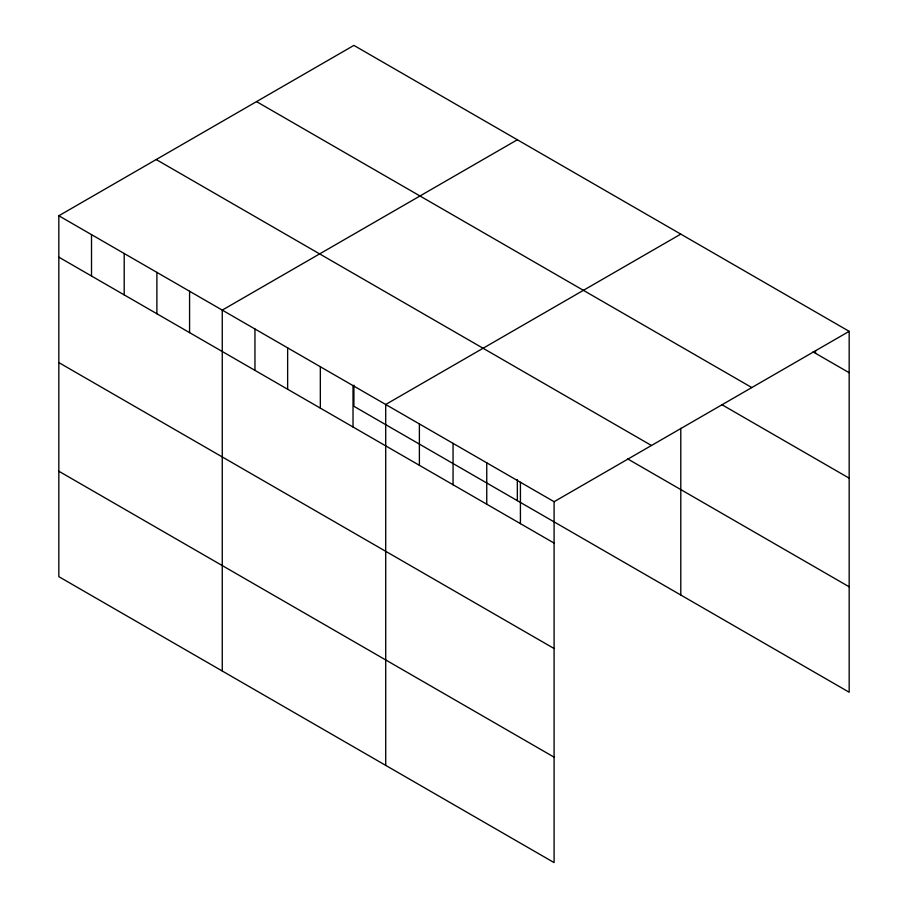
<?xml version="1.0" encoding="UTF-8"?>
<svg xmlns="http://www.w3.org/2000/svg" width="908" height="908" viewBox="0 0 908 908"><rect width="100%" height="100%" fill="white"/><g stroke="black" fill="none" stroke-linecap="round" stroke-linejoin="round"><path stroke-width="1.36" d="M58.827 215.763L554.096 501.704L554.096 862.6L58.827 576.659L58.827 215.763L353.904 45.4L849.173 331.341L849.173 692.236L353.904 406.296L353.904 385.208M517.344 139.764L222.267 310.116L222.267 671.023M680.784 234.116L385.707 404.48L385.707 765.376M554.096 501.704L849.173 331.341M813.091 351.895L849.173 372.723M256.533 101.617L751.801 387.557M721.678 404.559L849.173 478.164M156.199 159.536L651.467 445.488M627.507 458.824L849.173 586.795M58.827 257.146L554.096 543.086M58.827 362.587L554.096 648.528M58.827 471.218L554.096 757.159M815.498 350.522L815.498 353.28M680.784 428.304L680.784 595.024M520.42 482.261L520.42 523.644M517.344 479.572L517.344 500.66M486.745 462.808L486.745 504.201M453.058 443.365L453.058 484.759M419.382 423.923L419.382 465.305M353.019 385.605L353.019 426.998M320.331 366.741L320.331 408.123M287.643 347.866L287.643 389.248M254.955 328.991L254.955 370.373M189.579 291.252L189.579 332.634M156.891 272.377L156.891 313.759M124.203 253.502L124.203 294.884M91.515 234.627L91.515 276.021"/></g></svg>
